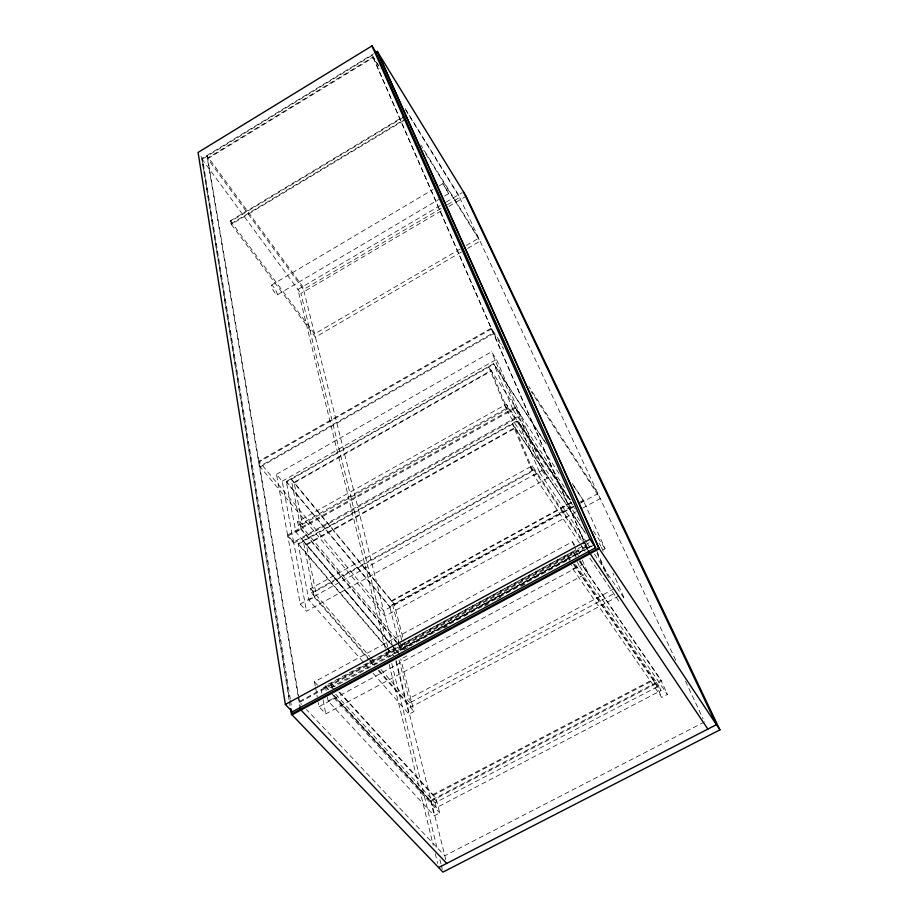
<?xml version="1.0" encoding="UTF-8"?>
<svg xmlns="http://www.w3.org/2000/svg" width="918" height="918" viewBox="0 0 918 918"><rect width="100%" height="100%" fill="white"/><g stroke="black" fill="none" stroke-linecap="round" stroke-linejoin="round"><path stroke-width="0.69" stroke-dasharray="4.59 3.44" d="M289.136 700.067L201.719 158.734L373.488 53.806M207.709 158.757L373.282 57.582M461.479 251.98L315.402 337.135L230.923 223.82L230.372 220.813L403.254 116.689M403.599 117.252L230.762 221.33L231.313 224.348L404.792 119.948M230.923 223.82L404.448 119.386M271.43 285.131L432.998 189.498M439.171 185.849L442.866 183.657L448.42 192.929L448.65 193.652L443.715 196.567M277.213 294.873A5.657 1.067 59.2 0 0 273.69 287.139A5.657 1.067 59.2 0 0 272.061 288A5.657 1.067 59.2 0 0 277.213 294.873L438.781 199.481M440.181 205.598L297.914 289.48L387.43 657.231M446.068 202.121L462.259 192.585M441.225 208.363L303.514 289.503L207.33 158.24L372.938 57.031L380.041 68.529M447.364 204.737L459.666 197.496L404.827 108.68M387.648 646.788L300.886 293.519L442.717 209.993M448.879 206.366L466.149 196.2M460.17 249.007L314.599 333.923L230.372 220.813M466.333 245.404L478.68 238.21L420.869 145.078M467.675 248.376L480.045 241.159L423.611 150.254M276.479 474.308L491.532 351.801L496.5 359.408L520.288 415.051L293.622 542.136L287.609 535.114L276.479 474.308L282.216 481.216L293.622 542.136M282.216 481.216L496.5 359.408M391.768 645.056L295.906 532.038L286.267 481.48L493.609 363.677L546.29 443.968M294.173 482.914L491.371 371.01M396.473 641.785L298.361 525.417L297.627 521.665L506.392 404.184L570.503 500.712M298.361 525.417L507.838 407.626L506.392 404.184M302.366 524.373L507.298 409.164L491.153 370.47L294.058 482.34L302.366 524.373L299.302 520.724M287.609 535.114L515.147 407.271L491.532 351.801M287.793 536.078L515.526 408.143L520.667 415.934L547.357 478.347L306.555 611.227L300.243 604.113L287.793 536.078L293.794 543.1L306.555 611.227M295.906 532.038L300.955 529.193L291.086 478.737L394.109 603.792L403.874 641.407M579.683 520.667L507.895 412.962L513.196 409.99L493.609 363.677M293.794 543.1L520.667 415.934M368.393 667.902L308.884 600.062L298.109 543.536L517.66 420.547L570.56 500.23M306.44 544.982L515.239 428.167M367.797 657.472L311.431 592.798L310.617 588.599L532.188 465.805L584.582 543.628M311.431 592.798L533.806 469.672L532.188 465.805M315.585 591.307L533.083 470.911L514.987 427.57L306.314 544.34L315.585 591.307L312.384 587.612M300.243 604.113L542.033 470.383L515.526 408.143M308.884 600.062L314.243 597.102L303.204 540.679L391.171 644.39M579.476 542.894L533.978 475.593L539.612 472.472L517.66 420.547M571.294 502.272L391.561 600.705L402.325 642.405M391.722 601.301L571.535 502.834M401.063 651.172L389.599 606.259L572.27 506.311M578.547 502.88L583.251 500.299L605.123 548.769L602.656 550.1M573.773 506.185L389.748 606.855L286.382 482.053L493.827 364.205L546.531 444.519M581.151 502.146L583.504 500.861L572.488 484.073M574.129 506.644L383.69 610.814L258.865 461.215L491.302 328.174L501.813 344.491M580.394 503.213L597.928 493.62L528.94 386.581M576.32 511.636L385.021 616.15L259.737 466.355L493.322 332.821L503.867 349.161M582.62 508.193L600.234 498.566L531.063 391.332M315.241 685.964L314.472 681.822L572.407 541.712L576.343 547.507M589.264 542.641L402.681 643.782L405.297 646.892M326.154 690.6L325.247 685.861L571.834 552.2M586.166 546.095L299.038 701.685L301.597 704.404M299.635 702.327L586.659 546.83M590.71 546.026L396.817 651.046L396.978 651.7L593.498 545.281M591.536 546.026L403.736 647.729L297.627 521.665M329.872 687.857L570.583 557.501M441.432 628.543L334.404 686.48L330.996 682.751L332.167 688.787M442.683 627.855L569.86 559.005M403.863 649.783L411.413 645.687M444.174 627.958L447.961 625.915M484.497 606.132L488.273 604.09M497.097 599.316L500.872 597.274M521.034 586.361L526.071 583.63M402.83 658.091L407.535 655.544M339.649 692.241L435.878 797.765L439.733 812.958L434.317 815.769L328.151 701.065L333.957 697.921L333.452 695.316M572.843 568.896L578.983 565.58L667.397 694.444L661.706 697.416L572.843 568.896L571.329 565.27M319.028 706.699L582.161 564.604L587.727 572.752L325.764 713.894L319.028 706.699L318.271 702.557M411.585 701.914L408.831 698.724L613.017 589.402M618.904 595.966L411 707.055L409.933 702.798L614.131 593.579M373.121 673.284L409.015 714.193L414.029 711.519L400.718 659.021M433.181 795.39L653.249 680.307M333.945 695.328L430.531 800.553L660.983 680.146L667.397 694.444M335.667 694.18L435.121 802.768L658.94 685.953L661.006 690.588L436.36 807.691L330.824 692.769M704.519 721.915L444.817 855.748L306.497 709.58M448.65 193.652L442.866 183.657M314.472 681.822L319.212 686.951M325.247 685.861L329.114 690.072M325.408 686.675L328.311 689.831M333.142 695.087L430.737 801.368L661.327 680.915L579.82 561.736M333.957 697.921L439.733 812.958M331.788 686.813L334.347 689.613M436.911 801.839L434.007 798.649L432.975 794.575L652.916 679.55L657.058 686.928M331.146 683.554L334.565 687.295M338.857 692L436.084 798.58M314.243 597.102L368.841 659.709M369.782 660.788L373.546 665.102M378.25 670.507L414.029 711.519M310.617 588.599L369.644 656.473M370.574 657.552L376.196 664.012M380.89 669.394L409.933 702.798M368.726 658.55L374.372 665.011M379.065 670.404L411 707.055M298.109 543.536L386.352 647.006M387.281 648.097L393.776 655.716M386.512 647.66L298.224 544.19L517.901 421.144L570.032 499.656M387.442 648.751L393.019 655.291M303.33 541.333L391.332 645.044M392.261 646.134L399.663 654.867M392.686 646.134L398.217 652.664M394.866 648.751L398.607 653.157M397.391 642.864L402.887 649.393M300.955 529.193L397.437 643.564M398.355 644.654L402.027 649.015M286.267 481.48L389.599 606.259M291.201 479.311L394.27 604.388M200.996 156.404L202.465 158.389L290.317 699.057M201.719 158.734L300.886 293.519M575.437 564.57L658.94 685.953M574.106 564.409L661.006 690.588M570.17 559.762L566.98 554.828L569.309 560.428M573.463 564.237L655.693 683.853M576.274 556.262L573.05 551.546L575.402 557.123M579.499 560.978L660.983 680.146M573.36 552.292L575.781 555.838M580.268 544.076L585.064 551.156M589.849 558.247L615.393 596.034M616.196 597.205L619.386 601.933M585.374 544.81L588.541 549.526M533.806 469.672L583.905 544.03M584.709 545.212L587.887 549.939L372.249 55.218L202.098 159.25L289.514 699.286M530.329 466.826L533.083 470.911M539.612 472.472L586.499 542.308M587.29 543.49L590.469 548.23M594.451 554.151L624.642 599.133L613.029 573.234M584.445 531.533L512.301 423.554L533.978 475.593M512.542 424.139L585.512 533.324M542.033 470.383L547.357 478.347M504.648 405.171L507.298 409.164M598.984 543.054L600.831 546.049M507.838 407.626L575.23 509.031M513.196 409.99L565.832 489.466M593.338 530.983L605.123 548.769M559.051 473.539L488.56 366.546L507.895 412.962M515.147 407.271L520.288 415.051M572.247 483.522L583.251 500.299M378.996 66.142L371.905 54.667L583.515 540.002M405.217 108.634L458.426 194.834L675.786 660.363M685.471 681.11L703.027 718.714M601.416 547.335L603.16 551.225M596.964 551.351L609.632 579.924M655.36 683.095L661.706 697.416M596.941 553.072L606.706 575.127M584.089 541.31L587.704 549.607M579.556 553.646L577.915 549.825L321.105 689.005L321.885 693.147M582.276 560.014L587.727 572.752M572.407 541.712L574.037 545.533M574.576 546.807L578.363 555.7M580.532 560.795L582.161 564.604M577.445 561.954L578.983 565.58M404.23 642.772L405.745 648.636M435.121 802.768L436.36 807.691M399.066 659.996L408.831 698.724M394.35 653.536L302.791 286.6L206.883 155.578L297.948 695.259M396.094 660.49L446.377 862.025M395.91 661.614L409.015 714.193M430.531 800.553L434.317 815.769M387.993 648.177L390.047 656.531M391.745 663.485L437.519 849.85M439.917 859.581L440.938 863.758M441.283 865.146L442.304 869.323M389.129 664.196L433.216 845.283M435.247 853.637L437.622 863.39M327.405 697.141L328.151 701.065M323.17 700.067L325.764 713.894M315.494 687.352L317.261 697.026M207.261 156.094L298.545 695.89M298.786 697.301L300.289 706.171M298.189 696.67L299.681 705.54M290.547 700.468L291.695 707.548M289.365 701.49L290.054 705.724M491.738 328.851L259.369 461.823L260.242 466.964L493.758 333.498L491.738 328.851"/><path stroke-width="1.38" d="M371.997 45.9L198.081 152.434L285.36 704.45L292.394 711.794L595.621 547.713L375.932 52.315L371.997 45.9L589.953 539.233L595.621 547.713M375.129 52.693L377.275 51.374L466.149 196.2L719.919 729.867L442.992 872.1L291.419 714.204L290.501 708.547M285.36 704.45L589.953 539.233M291.419 714.204L598.765 547.966L719.919 729.867M438.643 867.567L716.465 724.669L463.487 191.851M446.733 863.413L300.335 709.385L299.899 706.814M707.87 729.087L588.208 550.777M377.619 51.936L599.259 548.7L292.027 714.835L291.109 709.189M377.275 51.374L598.765 547.966"/></g></svg>
